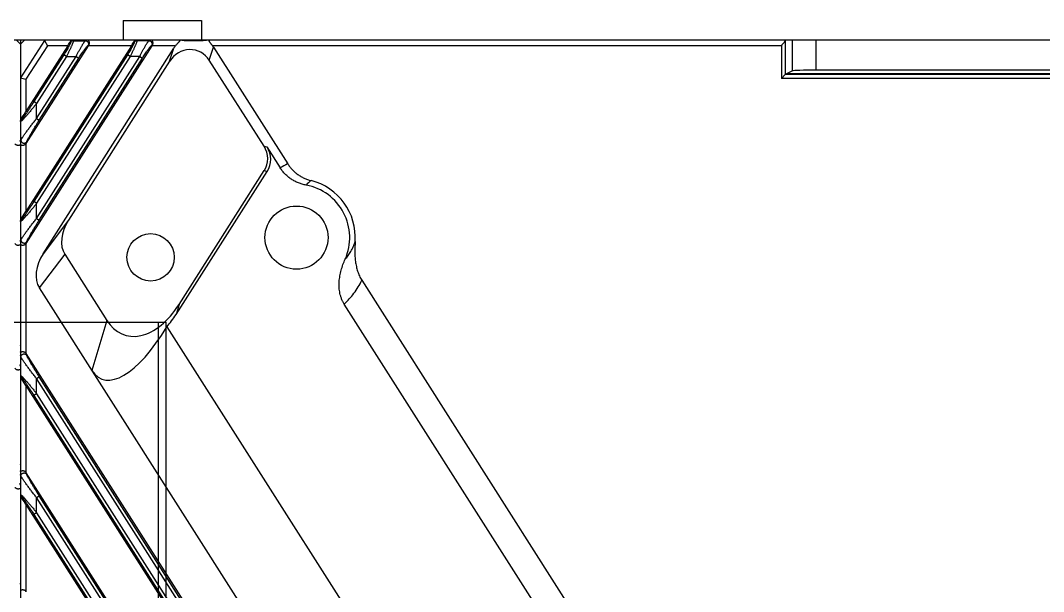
# Model space of a CAD drawing. Header units: millimetres. Extents: x 620 to 19791, y 2539 to 6969.
# Drawn here: x 16427 to 16556.7, y 5416.7 to 5489.1 of the extents above; entities that cross this region are included whole.
import ezdxf

# ---------------------------------------------------------------- set-up
doc = ezdxf.new("R2010")
doc.units = ezdxf.units.MM

# ---------------------------------------------------------------- blocks, each defined once
blk = doc.blocks.new('DTGFH')
at = {"color": 7, "linetype": 'Continuous'}
for p, q in [((8814.07, 4443.7), (8814.07, 4441.2)), ((8814.07, 4443.7), (8824.02, 4443.7)), ((8824.02, 4443.7), (8824.02, 4441.2)), ((8801.55, 4441.2), (8801.05, 4440.7)), ((8801.05, 4441.2), (8801.05, 4104.2)), ((9401.05, 4441.2), (8801.05, 4441.2)), ((8804.09, 4441.18), (8801.07, 4436.45)), ((8807.06, 4440.5), (8801.75, 4432.17)), ((8815.12, 4440.5), (8801.75, 4419.51)), ((8804.47, 4440.5), (8801.75, 4436.25)), ((8801.78, 4428.13), (8809.66, 4440.5)), ((8801.78, 4415.47), (8817.73, 4440.5)), ((8804.09, 4441.18), (8804.47, 4440.5)), ((8807.06, 4440.5), (8804.47, 4440.5)), ((8807.37, 4441.04), (8807.42, 4440.96)), ((8807.72, 4441.2), (8807.75, 4441.14)), ((8807.75, 4441.14), (8809.28, 4441.14)), ((8809.28, 4441.14), (8809.38, 4441.2)), ((8809.61, 4440.53), (8809.72, 4440.59)), ((8815.12, 4440.5), (8809.66, 4440.5)), ((8815.43, 4441.04), (8815.48, 4440.96)), ((8815.78, 4441.2), (8815.82, 4441.14)), ((8817.34, 4441.14), (8815.82, 4441.14)), ((8817.34, 4441.14), (8817.45, 4441.2)), ((8817.68, 4440.53), (8817.78, 4440.59)), ((8820.72, 4440.5), (8817.73, 4440.5)), ((8824.98, 4438.67), (8825.52, 4440.32)), ((8897.53, 4440.5), (8825.4, 4440.5)), ((8825.52, 4440.32), (8834.93, 4425.55)), ((8897.53, 4440.5), (8897.53, 4436.37)), ((8898.02, 4441.16), (8898.02, 4436.87)), ((8898.95, 4437.33), (8898.95, 4441.2)), ((8901.95, 4437.4), (8901.95, 4441.2)), ((9401.05, 4440.7), (9400.55, 4441.2)), ((9401.05, 4441.2), (9401.05, 4103.7)), ((8806.55, 4439.36), (8802.76, 4433.42)), ((8814.62, 4439.36), (8802.76, 4420.76)), ((8806.89, 4439.15), (8803.1, 4433.2)), ((8803.1, 4431.29), (8808.11, 4439.15)), ((8814.95, 4439.15), (8803.1, 4420.55)), ((8803.1, 4418.63), (8816.17, 4439.15)), ((8803.91, 4414.16), (8820.5, 4440.2)), ((8806.89, 4439.15), (8806.55, 4439.36)), ((8806.89, 4439.15), (8808.11, 4439.15)), ((8808.11, 4439.15), (8808.45, 4438.93)), ((8814.95, 4439.15), (8814.62, 4439.36)), ((8816.17, 4439.15), (8814.95, 4439.15)), ((8816.17, 4439.15), (8816.51, 4438.93)), ((8819.96, 4438.55), (8820.5, 4440.2)), ((8803.44, 4431.07), (8808.45, 4438.93)), ((8803.44, 4418.42), (8816.51, 4438.93)), ((8819.96, 4438.55), (8807.13, 4418.41)), ((8831.93, 4427.77), (8824.98, 4438.67)), ((8801.07, 4436.45), (8801.75, 4436.25)), ((8898.02, 4436.87), (8897.53, 4436.37)), ((8898.95, 4437.33), (8898.03, 4436.87)), ((8937.97, 4436.87), (8898.03, 4436.87)), ((8937.8, 4436.95), (8898.2, 4436.95)), ((8934.05, 4437.4), (8901.95, 4437.4)), ((8801.75, 4436.25), (8801.75, 4432.17)), ((8938.47, 4436.37), (8897.53, 4436.37)), ((8803.1, 4433.2), (8802.76, 4433.42)), ((8803.1, 4431.29), (8803.1, 4433.2)), ((8803.1, 4431.29), (8803.44, 4431.07)), ((8801.11, 4430.94), (8801.05, 4430.95)), ((8801.06, 4431.18), (8801.17, 4431.15)), ((8801.11, 4428.55), (8801.11, 4430.94)), ((9401.05, 4430.95), (9400.99, 4430.94)), ((8801.05, 4428.34), (8801.11, 4428.55)), ((8801.75, 4428.08), (8801.75, 4419.51)), ((8801.78, 4428.13), (8801.84, 4428.33)), ((8831.93, 4427.77), (8832.3, 4427.68)), ((8832.3, 4427.68), (8833.99, 4425.03)), ((9400.99, 4428.55), (9401.05, 4428.34)), ((8820.78, 4406.47), (8832.33, 4424.59)), ((8821.16, 4407.74), (8831.95, 4424.68)), ((8831.95, 4424.68), (8832.33, 4424.59)), ((8803.1, 4420.55), (8802.76, 4420.76)), ((8803.1, 4418.63), (8803.1, 4420.55)), ((8801.11, 4418.28), (8801.05, 4418.3)), ((8801.06, 4418.53), (8801.17, 4418.5)), ((8801.11, 4415.89), (8801.11, 4418.28)), ((8803.1, 4418.63), (8803.44, 4418.42)), ((8807.13, 4418.41), (8803.91, 4414.16)), ((9401.05, 4418.3), (9400.99, 4418.28)), ((8801.05, 4415.69), (8801.11, 4415.89)), ((8801.78, 4415.47), (8801.84, 4415.68)), ((9400.99, 4415.89), (9401.05, 4415.69)), ((8801.75, 4415.43), (8801.75, 4401.54)), ((8806.67, 4414.08), (8803.44, 4409.83)), ((8806.67, 4414.08), (8812, 4405.71)), ((8844.34, 4410.79), (8922.68, 4287.8)), ((8803.44, 4409.83), (8995.39, 4108.53)), ((8821.16, 4407.74), (8820.78, 4406.47)), ((8967.82, 4210.45), (8842.11, 4407.76)), ((8812, 4405.71), (8810.12, 4399.36)), ((8819.62, 4404.91), (9007.76, 4109.59)), ((8801.84, 4401.29), (8801.78, 4401.5)), ((8988.34, 4108.66), (8801.78, 4401.5)), ((9401.05, 4402.51), (9400.99, 4402.49)), ((8801.11, 4401.08), (8801.05, 4401.28)), ((8801.11, 4398.69), (8801.11, 4401.08)), ((9401.05, 4399.9), (9400.99, 4400.1)), ((8801.05, 4398.67), (8801.11, 4398.69)), ((8801.06, 4398.44), (8801.17, 4398.47)), ((8803.1, 4398.34), (8803.44, 4398.55)), ((8803.1, 4396.42), (8803.1, 4398.34)), ((8986.75, 4110.06), (8803.1, 4398.34)), ((8987.09, 4110.28), (8803.44, 4398.55)), ((8801.75, 4397.46), (8801.75, 4386.47)), ((8801.75, 4397.46), (8985.81, 4108.53)), ((8803.1, 4396.42), (8802.76, 4396.21)), ((8802.76, 4396.21), (8985.2, 4109.85)), ((8803.1, 4396.42), (8985.53, 4110.06)), ((9401.05, 4387.44), (9400.99, 4387.42)), ((8801.11, 4386), (8801.05, 4386.21)), ((8801.11, 4383.61), (8801.11, 4386)), ((8801.84, 4386.22), (8801.78, 4386.42)), ((8978.74, 4108.66), (8801.78, 4386.42)), ((9401.05, 4384.82), (9400.99, 4385.03)), ((8801.05, 4383.6), (8801.11, 4383.61)), ((8801.06, 4383.37), (8801.17, 4383.4)), ((8803.1, 4383.26), (8803.44, 4383.48)), ((8803.1, 4381.35), (8803.1, 4383.26)), ((8977.15, 4110.06), (8803.1, 4383.26)), ((8977.49, 4110.28), (8803.44, 4383.48)), ((8801.75, 4382.38), (8801.75, 4371.39)), ((8801.75, 4382.38), (8976.21, 4108.53)), ((8803.1, 4381.35), (8802.76, 4381.13)), ((8802.76, 4381.13), (8975.59, 4109.85)), ((8803.1, 4381.35), (8975.93, 4110.06)), ((9401.05, 4372.36), (9400.99, 4372.34))]:
    blk.add_line(p, q, dxfattribs=at)
for centre, radius in [((8836.05, 4416.2), 4), ((8817.55, 4413.7), 3)]:
    blk.add_circle(centre, radius, dxfattribs=at)
for centre, radius, start, end in [((8807.75, 4440.74), 0.402, 90.2568, 147.2432), ((8815.82, 4440.74), 0.402, 90.2568, 147.2432), ((8801.51, 4430.94), 0.402, 147.6282, 179.8718), ((8841.76, 4412.16), 15.03, 117.0328, 121.1257), ((8844.05, 4416.3), 9.42, 130.8577, 136.0435), ((8836.05, 4416.2), 6.75, 336.1243, 79.5633), ((8836.05, 4416.2), 7.46, 356.103, 75.7008), ((8801.51, 4418.28), 0.402, 147.6282, 179.8718), ((8801.51, 4398.69), 0.402, 180.1282, 212.3718), ((8801.51, 4383.61), 0.402, 180.1282, 212.3718)]:
    blk.add_arc(centre, radius, start, end, dxfattribs=at)
for centre, major_axis, ratio, start_param, end_param in [((8803.61, 4440.5), (0.468, 0.695), 0.186347, -0.096093, 0.124846), ((8806.98, 4440.5), (0.449, 0.699), 0.073624, -1.523567, -0.647746), ((8809.74, 4440.5), (0.449, 0.699), 0.073624, 1.492115, 1.618026), ((8815.05, 4440.5), (0.449, 0.699), 0.073624, -1.523567, -0.647746), ((8817.8, 4440.5), (0.449, 0.699), 0.073624, 1.492115, 1.618026), ((8822.99, 4438.51), (0.98, 3.02), 0.944553, 1.184969, 1.302149), ((8823.94, 4441.43), (3.18, 0.09), 0.080959, -2.446687, -1.345204), ((8822.99, 4438.51), (0.98, 3.02), 0.944553, -0.662888, -0.591953), ((8898.04, 4440.5), (0, 0.7), 0.052408, 0, 0.329), ((8822.46, 4436.85), (0.98, 3.02), 0.944553, -0.662888, 1.302149), ((8801.75, 4437.59), (0.69, 1.13), 0.116833, -3.331181, -3.110242), ((8898.03, 4436.37), (0, 0.5), 0.052408, 0.02618, 0.05236), ((8901.95, 4437.32), (3, 0), 0.026186, 1.570796, 3.089233), ((8801.75, 4432.28), (0.7, 1.1), 0.046753, -3.023591, -1.644612), ((8801.45, 4428.35), (0.117, 0.402), 0.954439, -2.00715, -1.867188), ((8829.19, 4426.28), (3.13, -0.75), 0.933182, -0.312299, 0.766803), ((8829.57, 4426.19), (3.13, -0.75), 0.933182, -0.312299, 0.766803), ((8801.75, 4419.63), (0.7, 1.1), 0.046753, -3.023591, -1.644612), ((8809.82, 4417.02), (-2.65, -3.49), 0.684108, -1.451017, -0.247768), ((8801.45, 4415.7), (0.117, 0.402), 0.954439, -2.00715, -1.867188), ((8806.6, 4412.78), (2.65, 3.49), 0.684108, -4.59261, -3.389361), ((8817.18, 4413.37), (-2.84, -9.54), 0.602666, -0.481922, 1.127854), ((8816.8, 4412.1), (2.84, 9.54), 0.602666, -2.228667, -2.013739), ((8817.12, 4413.18), (5.78, 14.89), 0.368013, -3.405574, -2.010726), ((8801.45, 4401.27), (-0.117, 0.402), 0.954439, -1.274405, -1.134443), ((8801.75, 4397.34), (-0.7, 1.1), 0.046753, -1.496981, -0.118001), ((8801.45, 4386.2), (-0.117, 0.402), 0.954439, -1.274405, -1.134443), ((8801.75, 4382.27), (-0.7, 1.1), 0.046753, -1.496981, -0.118001), ((8801.45, 4371.12), (-0.117, 0.402), 0.954439, -1.274405, -1.134443)]:
    blk.add_ellipse(centre, major_axis=major_axis, ratio=ratio, start_param=start_param, end_param=end_param, dxfattribs=at)
for points, knots in [([(8807.42, 4440.96), (8807.42, 4440.95), (8807.42, 4440.95), (8807.42, 4440.94), (8807.42, 4440.93), (8807.42, 4440.92), (8807.41, 4440.9), (8807.4, 4440.87), (8807.39, 4440.84), (8807.38, 4440.81), (8807.36, 4440.76), (8807.33, 4440.69), (8807.28, 4440.6), (8807.23, 4440.5), (8807.17, 4440.39), (8807.11, 4440.28), (8807.01, 4440.11), (8806.88, 4439.9), (8806.72, 4439.63), (8806.61, 4439.45), (8806.55, 4439.36)], [0, 0, 0, 0, 0.005131, 0.008428, 0.012271, 0.021684, 0.033464, 0.047622, 0.064124, 0.082905, 0.103889, 0.152076, 0.207846, 0.270292, 0.338504, 0.411611, 0.488796, 0.652473, 0.824323, 1, 1, 1, 1]), ([(8807.75, 4441.14), (8807.75, 4441.14), (8807.75, 4441.14), (8807.76, 4441.13), (8807.76, 4441.11), (8807.75, 4441.09), (8807.75, 4441.07), (8807.74, 4441.04), (8807.73, 4440.99), (8807.7, 4440.92), (8807.67, 4440.82), (8807.62, 4440.71), (8807.57, 4440.59), (8807.52, 4440.46), (8807.45, 4440.31), (8807.38, 4440.16), (8807.31, 4440), (8807.2, 4439.78), (8807.06, 4439.49), (8806.95, 4439.26), (8806.89, 4439.15)], [0, 0, 0, 0, 0.002337, 0.005142, 0.012309, 0.021693, 0.033344, 0.047262, 0.063422, 0.102249, 0.149298, 0.203901, 0.265311, 0.332743, 0.40541, 0.482538, 0.563383, 0.647242, 0.821363, 1, 1, 1, 1]), ([(8807.47, 4441.2), (8807.48, 4441.2), (8807.48, 4441.2), (8807.48, 4441.2), (8807.48, 4441.2), (8807.48, 4441.2), (8807.48, 4441.19), (8807.48, 4441.19), (8807.48, 4441.19), (8807.48, 4441.18), (8807.47, 4441.17), (8807.46, 4441.17), (8807.45, 4441.16), (8807.44, 4441.15), (8807.43, 4441.13), (8807.41, 4441.11), (8807.39, 4441.07), (8807.38, 4441.05), (8807.37, 4441.04)], [0, 0, 0, 0, 0.012996, 0.023691, 0.032499, 0.040267, 0.057606, 0.069409, 0.083767, 0.120475, 0.167471, 0.223673, 0.287908, 0.359194, 0.436597, 0.607104, 0.795683, 1, 1, 1, 1]), ([(8808.11, 4439.15), (8808.17, 4439.27), (8808.29, 4439.5), (8808.47, 4439.84), (8808.62, 4440.11), (8808.74, 4440.32), (8808.82, 4440.46), (8808.9, 4440.59), (8808.97, 4440.72), (8809.04, 4440.82), (8809.1, 4440.92), (8809.15, 4440.99), (8809.18, 4441.04), (8809.21, 4441.07), (8809.23, 4441.09), (8809.25, 4441.11), (8809.26, 4441.13), (8809.27, 4441.14), (8809.28, 4441.14)], [0, 0, 0, 0, 0.172458, 0.340604, 0.500132, 0.575263, 0.646515, 0.713266, 0.774868, 0.830656, 0.879952, 0.922092, 0.940282, 0.956456, 0.970552, 0.982522, 0.992336, 1, 1, 1, 1]), ([(8808.45, 4438.93), (8808.5, 4439.03), (8808.62, 4439.21), (8808.8, 4439.48), (8808.95, 4439.7), (8809.06, 4439.86), (8809.15, 4439.97), (8809.22, 4440.08), (8809.3, 4440.18), (8809.37, 4440.27), (8809.43, 4440.34), (8809.48, 4440.4), (8809.52, 4440.44), (8809.54, 4440.47), (8809.56, 4440.49), (8809.58, 4440.51), (8809.6, 4440.52), (8809.61, 4440.53), (8809.61, 4440.53)], [0, 0, 0, 0, 0.1676, 0.331583, 0.488295, 0.562692, 0.633726, 0.700798, 0.763256, 0.820399, 0.871471, 0.915692, 0.934989, 0.952284, 0.967493, 0.980544, 0.991384, 1, 1, 1, 1]), ([(8809.28, 4441.14), (8809.31, 4441.14), (8809.38, 4441.13), (8809.48, 4441.09), (8809.56, 4441.02), (8809.63, 4440.93), (8809.66, 4440.83), (8809.68, 4440.73), (8809.66, 4440.62), (8809.63, 4440.56), (8809.61, 4440.53)], [0, 0, 0, 0, 0.124309, 0.249137, 0.374435, 0.5, 0.625565, 0.750863, 0.875691, 1, 1, 1, 1]), ([(8809.72, 4440.59), (8809.73, 4440.61), (8809.75, 4440.64), (8809.78, 4440.7), (8809.79, 4440.76), (8809.8, 4440.82), (8809.8, 4440.88), (8809.79, 4440.93), (8809.78, 4440.98), (8809.77, 4441.02), (8809.75, 4441.06), (8809.74, 4441.09), (8809.73, 4441.11), (8809.72, 4441.13), (8809.71, 4441.14), (8809.7, 4441.15), (8809.7, 4441.16), (8809.69, 4441.17), (8809.69, 4441.18), (8809.69, 4441.19), (8809.69, 4441.19), (8809.69, 4441.19), (8809.69, 4441.2), (8809.7, 4441.2), (8809.7, 4441.2), (8809.7, 4441.2), (8809.71, 4441.2), (8809.71, 4441.2)], [0, 0, 0, 0, 0.097065, 0.192515, 0.285324, 0.374606, 0.459616, 0.539864, 0.615058, 0.684982, 0.749399, 0.807935, 0.834791, 0.859873, 0.883022, 0.904001, 0.922558, 0.93844, 0.951423, 0.956829, 0.961578, 0.96963, 0.973476, 0.977585, 0.982189, 0.987423, 1, 1, 1, 1]), ([(8815.48, 4440.96), (8815.48, 4440.95), (8815.48, 4440.95), (8815.48, 4440.94), (8815.48, 4440.93), (8815.48, 4440.92), (8815.47, 4440.9), (8815.47, 4440.87), (8815.46, 4440.84), (8815.44, 4440.81), (8815.42, 4440.76), (8815.39, 4440.69), (8815.34, 4440.6), (8815.29, 4440.5), (8815.23, 4440.39), (8815.17, 4440.28), (8815.07, 4440.11), (8814.95, 4439.9), (8814.78, 4439.63), (8814.67, 4439.45), (8814.62, 4439.36)], [0, 0, 0, 0, 0.005131, 0.008428, 0.012271, 0.021684, 0.033464, 0.047622, 0.064124, 0.082905, 0.103889, 0.152076, 0.207846, 0.270292, 0.338504, 0.411611, 0.488796, 0.652473, 0.824323, 1, 1, 1, 1]), ([(8815.82, 4441.14), (8815.82, 4441.14), (8815.82, 4441.14), (8815.82, 4441.13), (8815.82, 4441.11), (8815.82, 4441.09), (8815.81, 4441.07), (8815.8, 4441.04), (8815.79, 4440.99), (8815.77, 4440.92), (8815.73, 4440.82), (8815.69, 4440.71), (8815.64, 4440.59), (8815.58, 4440.46), (8815.51, 4440.31), (8815.44, 4440.16), (8815.37, 4440), (8815.26, 4439.78), (8815.13, 4439.49), (8815.01, 4439.26), (8814.95, 4439.15)], [0, 0, 0, 0, 0.002337, 0.005142, 0.012309, 0.021693, 0.033344, 0.047262, 0.063422, 0.102249, 0.149298, 0.203901, 0.265311, 0.332743, 0.40541, 0.482538, 0.563383, 0.647242, 0.821363, 1, 1, 1, 1]), ([(8815.54, 4441.2), (8815.54, 4441.2), (8815.54, 4441.2), (8815.54, 4441.2), (8815.54, 4441.2), (8815.54, 4441.2), (8815.54, 4441.19), (8815.54, 4441.19), (8815.54, 4441.19), (8815.54, 4441.18), (8815.53, 4441.17), (8815.53, 4441.17), (8815.52, 4441.16), (8815.51, 4441.15), (8815.49, 4441.13), (8815.48, 4441.11), (8815.45, 4441.07), (8815.44, 4441.05), (8815.43, 4441.04)], [0, 0, 0, 0, 0.012997, 0.023693, 0.032502, 0.040269, 0.057607, 0.069406, 0.083763, 0.120473, 0.16747, 0.223668, 0.287904, 0.359192, 0.436594, 0.607104, 0.795683, 1, 1, 1, 1]), ([(8816.17, 4439.15), (8816.23, 4439.27), (8816.35, 4439.5), (8816.53, 4439.84), (8816.68, 4440.11), (8816.8, 4440.32), (8816.88, 4440.46), (8816.96, 4440.59), (8817.03, 4440.72), (8817.1, 4440.82), (8817.16, 4440.92), (8817.21, 4440.99), (8817.25, 4441.04), (8817.27, 4441.07), (8817.29, 4441.09), (8817.31, 4441.11), (8817.32, 4441.13), (8817.33, 4441.14), (8817.34, 4441.14)], [0, 0, 0, 0, 0.172457, 0.340603, 0.500132, 0.575262, 0.646515, 0.713266, 0.774868, 0.830656, 0.879952, 0.922092, 0.940282, 0.956456, 0.970552, 0.982522, 0.992336, 1, 1, 1, 1]), ([(8816.51, 4438.93), (8816.57, 4439.03), (8816.69, 4439.21), (8816.86, 4439.48), (8817.01, 4439.7), (8817.13, 4439.86), (8817.21, 4439.97), (8817.29, 4440.08), (8817.36, 4440.18), (8817.43, 4440.27), (8817.49, 4440.34), (8817.54, 4440.4), (8817.58, 4440.44), (8817.6, 4440.47), (8817.62, 4440.49), (8817.64, 4440.51), (8817.66, 4440.52), (8817.67, 4440.53), (8817.68, 4440.53)], [0, 0, 0, 0, 0.1676, 0.331583, 0.488295, 0.562692, 0.633726, 0.700798, 0.763256, 0.820398, 0.871471, 0.915692, 0.934989, 0.952284, 0.967493, 0.980544, 0.991384, 1, 1, 1, 1]), ([(8817.34, 4441.14), (8817.37, 4441.14), (8817.44, 4441.13), (8817.54, 4441.09), (8817.62, 4441.02), (8817.69, 4440.93), (8817.73, 4440.83), (8817.74, 4440.73), (8817.72, 4440.62), (8817.69, 4440.56), (8817.68, 4440.53)], [0, 0, 0, 0, 0.124309, 0.249137, 0.374435, 0.5, 0.625565, 0.750863, 0.875691, 1, 1, 1, 1]), ([(8817.78, 4440.59), (8817.8, 4440.61), (8817.82, 4440.64), (8817.84, 4440.7), (8817.85, 4440.76), (8817.86, 4440.82), (8817.86, 4440.88), (8817.85, 4440.93), (8817.84, 4440.98), (8817.83, 4441.02), (8817.82, 4441.06), (8817.8, 4441.09), (8817.79, 4441.11), (8817.78, 4441.13), (8817.77, 4441.14), (8817.77, 4441.15), (8817.76, 4441.16), (8817.76, 4441.17), (8817.75, 4441.18), (8817.75, 4441.19), (8817.75, 4441.19), (8817.75, 4441.19), (8817.76, 4441.2), (8817.76, 4441.2), (8817.76, 4441.2), (8817.77, 4441.2), (8817.77, 4441.2), (8817.77, 4441.2)], [0, 0, 0, 0, 0.097065, 0.192515, 0.285324, 0.374606, 0.459616, 0.539864, 0.615058, 0.684982, 0.749399, 0.807935, 0.834791, 0.859873, 0.883022, 0.904001, 0.922558, 0.93844, 0.951423, 0.956829, 0.961578, 0.96963, 0.973476, 0.977585, 0.982189, 0.987423, 1, 1, 1, 1]), ([(8821.25, 4441.2), (8821.26, 4441.2), (8821.26, 4441.2), (8821.27, 4441.2), (8821.28, 4441.19), (8821.28, 4441.19), (8821.28, 4441.18), (8821.28, 4441.18), (8821.28, 4441.17), (8821.28, 4441.16), (8821.27, 4441.15), (8821.26, 4441.13), (8821.25, 4441.11), (8821.23, 4441.09), (8821.2, 4441.05), (8821.16, 4441), (8821.12, 4440.96), (8821.07, 4440.91), (8821.02, 4440.85), (8820.97, 4440.8), (8820.9, 4440.72), (8820.82, 4440.62), (8820.75, 4440.54), (8820.72, 4440.5)], [0, 0, 0, 0, 0.011112, 0.020255, 0.024391, 0.028473, 0.037279, 0.042422, 0.048212, 0.061978, 0.078873, 0.098855, 0.121745, 0.147283, 0.20515, 0.270312, 0.341022, 0.415964, 0.494162, 0.574906, 0.657633, 0.827281, 1, 1, 1, 1]), ([(8825.4, 4440.5), (8825.37, 4440.54), (8825.32, 4440.6), (8825.26, 4440.68), (8825.21, 4440.74), (8825.17, 4440.8), (8825.13, 4440.86), (8825.09, 4440.91), (8825.05, 4440.96), (8825.02, 4441.01), (8825, 4441.05), (8824.98, 4441.08), (8824.98, 4441.1), (8824.97, 4441.12), (8824.97, 4441.14), (8824.97, 4441.15), (8824.97, 4441.17), (8824.98, 4441.18), (8824.98, 4441.19), (8824.99, 4441.19), (8825.01, 4441.2), (8825.02, 4441.2), (8825.03, 4441.2), (8825.04, 4441.2)], [0, 0, 0, 0, 0.17407, 0.260019, 0.344627, 0.427386, 0.507674, 0.584703, 0.657485, 0.724708, 0.784754, 0.811543, 0.835902, 0.857707, 0.87695, 0.893816, 0.908746, 0.922466, 0.93588, 0.949853, 0.965006, 0.981682, 1, 1, 1, 1]), ([(8897.53, 4440.5), (8897.55, 4440.53), (8897.61, 4440.6), (8897.69, 4440.69), (8897.77, 4440.79), (8897.84, 4440.88), (8897.9, 4440.95), (8897.94, 4441), (8897.96, 4441.04), (8897.99, 4441.08), (8898, 4441.11), (8898.01, 4441.13), (8898.02, 4441.14), (8898.02, 4441.15), (8898.02, 4441.16), (8898.02, 4441.16)], [0, 0, 0, 0, 0.152678, 0.303619, 0.450743, 0.591561, 0.722626, 0.783052, 0.839064, 0.889738, 0.93406, 0.953523, 0.971039, 0.986537, 1, 1, 1, 1]), ([(8803.1, 4433.2), (8803, 4433.08), (8802.85, 4432.89), (8802.65, 4432.64), (8802.5, 4432.46), (8802.35, 4432.28), (8802.2, 4432.1), (8802.05, 4431.93), (8801.91, 4431.76), (8801.77, 4431.6), (8801.64, 4431.45), (8801.53, 4431.33), (8801.45, 4431.24), (8801.39, 4431.18), (8801.34, 4431.13), (8801.29, 4431.08), (8801.25, 4431.04), (8801.21, 4431), (8801.18, 4430.98), (8801.16, 4430.96), (8801.14, 4430.95), (8801.13, 4430.94), (8801.12, 4430.94), (8801.11, 4430.94), (8801.11, 4430.94), (8801.11, 4430.94)], [0, 0, 0, 0, 0.159124, 0.238222, 0.316725, 0.394379, 0.470876, 0.545833, 0.618769, 0.689064, 0.755895, 0.818172, 0.847168, 0.874455, 0.899785, 0.922888, 0.943474, 0.961249, 0.975933, 0.982041, 0.987297, 0.991693, 0.995234, 0.997964, 1, 1, 1, 1]), ([(8802.76, 4433.42), (8802.69, 4433.3), (8802.57, 4433.12), (8802.42, 4432.88), (8802.3, 4432.7), (8802.19, 4432.53), (8802.07, 4432.36), (8801.96, 4432.19), (8801.85, 4432.02), (8801.74, 4431.86), (8801.63, 4431.71), (8801.54, 4431.59), (8801.47, 4431.5), (8801.43, 4431.43), (8801.38, 4431.37), (8801.34, 4431.32), (8801.3, 4431.27), (8801.27, 4431.23), (8801.24, 4431.21), (8801.23, 4431.19), (8801.22, 4431.18), (8801.2, 4431.17), (8801.19, 4431.16), (8801.18, 4431.15), (8801.18, 4431.15), (8801.17, 4431.15), (8801.17, 4431.15), (8801.17, 4431.15)], [0, 0, 0, 0, 0.153079, 0.229316, 0.305163, 0.380449, 0.454963, 0.528434, 0.600517, 0.670737, 0.738433, 0.802662, 0.833067, 0.862041, 0.889306, 0.914531, 0.93732, 0.957232, 0.96596, 0.973791, 0.980669, 0.986547, 0.991394, 0.995199, 0.996723, 0.998012, 1, 1, 1, 1]), ([(8801.11, 4428.55), (8801.11, 4428.55), (8801.11, 4428.56), (8801.13, 4428.59), (8801.14, 4428.63), (8801.17, 4428.67), (8801.21, 4428.73), (8801.25, 4428.79), (8801.3, 4428.89), (8801.39, 4429.01), (8801.5, 4429.17), (8801.62, 4429.34), (8801.75, 4429.52), (8801.88, 4429.71), (8802.03, 4429.9), (8802.22, 4430.16), (8802.47, 4430.49), (8802.78, 4430.88), (8802.99, 4431.15), (8803.1, 4431.29)], [0, 0, 0, 0, 0.00509, 0.010986, 0.025069, 0.041978, 0.061422, 0.083116, 0.10679, 0.159148, 0.216896, 0.278821, 0.344009, 0.411767, 0.481567, 0.552991, 0.699423, 0.848968, 1, 1, 1, 1]), ([(8801.06, 4431.18), (8801.06, 4431.18), (8801.06, 4431.18), (8801.06, 4431.18), (8801.05, 4431.18), (8801.05, 4431.18), (8801.05, 4431.18), (8801.05, 4431.18), (8801.05, 4431.18), (8801.05, 4431.18), (8801.05, 4431.18)], [0, 0, 0, 0, 0.198736, 0.362218, 0.491763, 0.59192, 0.674676, 0.760174, 0.865709, 1, 1, 1, 1]), ([(8801.84, 4428.33), (8801.84, 4428.34), (8801.85, 4428.35), (8801.86, 4428.38), (8801.88, 4428.42), (8801.9, 4428.48), (8801.93, 4428.54), (8801.96, 4428.6), (8802.02, 4428.7), (8802.09, 4428.83), (8802.18, 4429), (8802.28, 4429.17), (8802.38, 4429.35), (8802.49, 4429.53), (8802.6, 4429.72), (8802.75, 4429.98), (8802.95, 4430.3), (8803.19, 4430.68), (8803.35, 4430.94), (8803.44, 4431.07)], [0, 0, 0, 0, 0.005901, 0.012735, 0.028952, 0.048162, 0.069901, 0.09376, 0.119398, 0.174922, 0.234766, 0.297787, 0.363198, 0.430435, 0.499096, 0.568874, 0.710857, 0.854932, 1, 1, 1, 1]), ([(9401.05, 4431.18), (9401.05, 4431.18), (9401.05, 4431.18), (9401.05, 4431.18), (9401.05, 4431.18), (9401.05, 4431.18), (9401.04, 4431.18), (9401.04, 4431.18), (9401.04, 4431.18), (9401.04, 4431.18), (9401.04, 4431.18)], [0, 0, 0, 0, 0.134296, 0.239838, 0.325336, 0.408088, 0.50825, 0.637794, 0.80127, 1, 1, 1, 1]), ([(8801.05, 4427.91), (8801.05, 4427.92), (8801.05, 4427.93), (8801.05, 4427.94), (8801.06, 4427.95), (8801.06, 4427.95), (8801.07, 4427.95), (8801.08, 4427.95), (8801.09, 4427.95), (8801.11, 4427.95), (8801.12, 4427.95), (8801.14, 4427.94), (8801.17, 4427.93), (8801.2, 4427.92), (8801.23, 4427.92), (8801.27, 4427.91), (8801.32, 4427.91), (8801.38, 4427.91), (8801.45, 4427.91), (8801.51, 4427.93), (8801.58, 4427.95), (8801.64, 4427.99), (8801.7, 4428.03), (8801.73, 4428.06), (8801.75, 4428.08)], [0, 0, 0, 0, 0.017325, 0.031913, 0.043943, 0.054511, 0.065353, 0.077926, 0.092893, 0.110359, 0.130226, 0.152324, 0.202561, 0.230461, 0.260087, 0.324234, 0.394541, 0.470543, 0.551624, 0.636959, 0.725518, 0.81617, 0.907908, 1, 1, 1, 1]), ([(8801.11, 4428.55), (8801.11, 4428.53), (8801.11, 4428.48), (8801.13, 4428.42), (8801.16, 4428.37), (8801.19, 4428.32), (8801.23, 4428.27), (8801.28, 4428.23), (8801.34, 4428.2), (8801.4, 4428.18), (8801.46, 4428.16), (8801.52, 4428.16), (8801.59, 4428.17), (8801.65, 4428.18), (8801.71, 4428.21), (8801.76, 4428.24), (8801.8, 4428.28), (8801.83, 4428.31), (8801.84, 4428.33)], [0, 0, 0, 0, 0.061114, 0.122614, 0.184535, 0.246922, 0.309744, 0.372937, 0.436398, 0.5, 0.563602, 0.627063, 0.690256, 0.753078, 0.815465, 0.877386, 0.938886, 1, 1, 1, 1]), ([(9400.35, 4428.08), (9400.36, 4428.06), (9400.4, 4428.03), (9400.46, 4427.99), (9400.52, 4427.95), (9400.58, 4427.93), (9400.65, 4427.91), (9400.71, 4427.91), (9400.77, 4427.91), (9400.83, 4427.91), (9400.87, 4427.92), (9400.9, 4427.92), (9400.93, 4427.93), (9400.95, 4427.94), (9400.98, 4427.95), (9400.99, 4427.95), (9401, 4427.95), (9401.02, 4427.95), (9401.03, 4427.95), (9401.03, 4427.95), (9401.04, 4427.95), (9401.05, 4427.94), (9401.05, 4427.93), (9401.05, 4427.92), (9401.05, 4427.91)], [0, 0, 0, 0, 0.092092, 0.18383, 0.274482, 0.363041, 0.448376, 0.529457, 0.605459, 0.675766, 0.739913, 0.769539, 0.797439, 0.847676, 0.869774, 0.889641, 0.907107, 0.922074, 0.934647, 0.945489, 0.956057, 0.968087, 0.982675, 1, 1, 1, 1]), ([(8837.27, 4422.84), (8837.1, 4422.87), (8836.78, 4422.95), (8836.3, 4423.11), (8835.83, 4423.33), (8835.4, 4423.58), (8834.99, 4423.89), (8834.62, 4424.23), (8834.28, 4424.61), (8834.08, 4424.89), (8833.99, 4425.03)], [0, 0, 0, 0, 0.125003, 0.250004, 0.375005, 0.500005, 0.625005, 0.750004, 0.875001, 1, 1, 1, 1]), ([(8834.93, 4425.55), (8835.01, 4425.42), (8835.19, 4425.16), (8835.5, 4424.81), (8835.84, 4424.49), (8836.2, 4424.2), (8836.59, 4423.95), (8837.01, 4423.73), (8837.44, 4423.55), (8837.74, 4423.46), (8837.89, 4423.42)], [0, 0, 0, 0, 0.124999, 0.249997, 0.374996, 0.499996, 0.624996, 0.749997, 0.874998, 1, 1, 1, 1]), ([(8803.1, 4420.55), (8803, 4420.42), (8802.85, 4420.23), (8802.65, 4419.98), (8802.5, 4419.8), (8802.35, 4419.62), (8802.2, 4419.44), (8802.05, 4419.27), (8801.91, 4419.1), (8801.77, 4418.94), (8801.64, 4418.79), (8801.53, 4418.67), (8801.45, 4418.59), (8801.39, 4418.53), (8801.34, 4418.47), (8801.29, 4418.42), (8801.25, 4418.38), (8801.21, 4418.34), (8801.18, 4418.32), (8801.16, 4418.3), (8801.14, 4418.29), (8801.13, 4418.29), (8801.12, 4418.28), (8801.11, 4418.28), (8801.11, 4418.28), (8801.11, 4418.28)], [0, 0, 0, 0, 0.159124, 0.238222, 0.316725, 0.394379, 0.470876, 0.545833, 0.618769, 0.689064, 0.755895, 0.818172, 0.847168, 0.874455, 0.899785, 0.922888, 0.943474, 0.961249, 0.975933, 0.982041, 0.987297, 0.991693, 0.995234, 0.997964, 1, 1, 1, 1]), ([(8802.76, 4420.76), (8802.69, 4420.64), (8802.57, 4420.46), (8802.42, 4420.22), (8802.3, 4420.05), (8802.19, 4419.87), (8802.07, 4419.7), (8801.96, 4419.53), (8801.85, 4419.37), (8801.74, 4419.21), (8801.63, 4419.06), (8801.54, 4418.93), (8801.47, 4418.84), (8801.43, 4418.78), (8801.38, 4418.72), (8801.34, 4418.66), (8801.3, 4418.61), (8801.27, 4418.58), (8801.24, 4418.55), (8801.23, 4418.54), (8801.22, 4418.52), (8801.2, 4418.51), (8801.19, 4418.5), (8801.18, 4418.5), (8801.18, 4418.5), (8801.17, 4418.5), (8801.17, 4418.49), (8801.17, 4418.5)], [0, 0, 0, 0, 0.153079, 0.229316, 0.305163, 0.380449, 0.454963, 0.528434, 0.600517, 0.670737, 0.738433, 0.802662, 0.833067, 0.862041, 0.889306, 0.914531, 0.93732, 0.957232, 0.96596, 0.973791, 0.980669, 0.986547, 0.991394, 0.995199, 0.996723, 0.998012, 1, 1, 1, 1]), ([(8801.06, 4418.53), (8801.06, 4418.53), (8801.06, 4418.53), (8801.06, 4418.52), (8801.05, 4418.52), (8801.05, 4418.52), (8801.05, 4418.52), (8801.05, 4418.52), (8801.05, 4418.53), (8801.05, 4418.53), (8801.05, 4418.53)], [0, 0, 0, 0, 0.19873, 0.362206, 0.49175, 0.591912, 0.674664, 0.760162, 0.865704, 1, 1, 1, 1]), ([(8801.11, 4415.89), (8801.11, 4415.89), (8801.11, 4415.91), (8801.13, 4415.93), (8801.14, 4415.97), (8801.17, 4416.02), (8801.21, 4416.08), (8801.25, 4416.14), (8801.3, 4416.23), (8801.39, 4416.36), (8801.5, 4416.52), (8801.62, 4416.69), (8801.75, 4416.87), (8801.88, 4417.05), (8802.03, 4417.24), (8802.22, 4417.5), (8802.47, 4417.83), (8802.78, 4418.23), (8802.99, 4418.5), (8803.1, 4418.63)], [0, 0, 0, 0, 0.00509, 0.010986, 0.025069, 0.041978, 0.061422, 0.083116, 0.10679, 0.159148, 0.216896, 0.278821, 0.344009, 0.411767, 0.481567, 0.552991, 0.699423, 0.848968, 1, 1, 1, 1]), ([(8801.84, 4415.68), (8801.84, 4415.68), (8801.85, 4415.69), (8801.86, 4415.72), (8801.88, 4415.76), (8801.9, 4415.82), (8801.93, 4415.88), (8801.96, 4415.95), (8802.02, 4416.05), (8802.09, 4416.18), (8802.18, 4416.34), (8802.28, 4416.52), (8802.38, 4416.69), (8802.49, 4416.88), (8802.6, 4417.07), (8802.75, 4417.32), (8802.95, 4417.64), (8803.19, 4418.03), (8803.35, 4418.29), (8803.44, 4418.42)], [0, 0, 0, 0, 0.005901, 0.012735, 0.028952, 0.048162, 0.069901, 0.09376, 0.119398, 0.174922, 0.234766, 0.297787, 0.363198, 0.430435, 0.499096, 0.568874, 0.710857, 0.854932, 1, 1, 1, 1]), ([(9401.05, 4418.53), (9401.05, 4418.53), (9401.05, 4418.53), (9401.05, 4418.52), (9401.05, 4418.52), (9401.05, 4418.52), (9401.04, 4418.52), (9401.04, 4418.52), (9401.04, 4418.53), (9401.04, 4418.53), (9401.04, 4418.53)], [0, 0, 0, 0, 0.134296, 0.239838, 0.325336, 0.408088, 0.50825, 0.637794, 0.80127, 1, 1, 1, 1]), ([(8801.11, 4415.89), (8801.11, 4415.87), (8801.11, 4415.83), (8801.13, 4415.77), (8801.16, 4415.71), (8801.19, 4415.66), (8801.23, 4415.61), (8801.28, 4415.58), (8801.34, 4415.54), (8801.4, 4415.52), (8801.46, 4415.51), (8801.52, 4415.5), (8801.59, 4415.51), (8801.65, 4415.53), (8801.71, 4415.55), (8801.76, 4415.59), (8801.8, 4415.63), (8801.83, 4415.66), (8801.84, 4415.68)], [0, 0, 0, 0, 0.061114, 0.122614, 0.184535, 0.246922, 0.309744, 0.372937, 0.436398, 0.5, 0.563602, 0.627063, 0.690256, 0.753078, 0.815465, 0.877386, 0.938886, 1, 1, 1, 1]), ([(8842.22, 4413.47), (8842.35, 4413.62), (8842.61, 4413.93), (8842.96, 4414.46), (8843.26, 4415.05), (8843.42, 4415.47), (8843.49, 4415.69)], [0, 0, 0, 0, 0.232196, 0.474372, 0.729146, 1, 1, 1, 1]), ([(8843.49, 4415.69), (8843.46, 4415.27), (8843.43, 4414.64), (8843.46, 4413.8), (8843.52, 4413.17), (8843.63, 4412.54), (8843.79, 4411.93), (8844.02, 4411.34), (8844.22, 4410.96), (8844.34, 4410.79)], [0, 0, 0, 0, 0.249997, 0.375018, 0.500036, 0.625049, 0.750051, 0.875035, 1, 1, 1, 1]), ([(8801.05, 4415.26), (8801.05, 4415.26), (8801.05, 4415.27), (8801.05, 4415.28), (8801.06, 4415.29), (8801.06, 4415.3), (8801.07, 4415.3), (8801.08, 4415.3), (8801.09, 4415.3), (8801.11, 4415.29), (8801.12, 4415.29), (8801.14, 4415.28), (8801.17, 4415.28), (8801.2, 4415.27), (8801.23, 4415.26), (8801.27, 4415.25), (8801.32, 4415.25), (8801.38, 4415.25), (8801.45, 4415.26), (8801.51, 4415.27), (8801.58, 4415.3), (8801.64, 4415.33), (8801.7, 4415.37), (8801.73, 4415.41), (8801.75, 4415.43)], [0, 0, 0, 0, 0.017325, 0.031913, 0.043943, 0.054511, 0.065353, 0.077926, 0.092893, 0.110359, 0.130226, 0.152324, 0.202561, 0.230461, 0.260087, 0.324234, 0.394541, 0.470543, 0.551624, 0.636959, 0.725518, 0.81617, 0.907908, 1, 1, 1, 1]), ([(9400.35, 4415.43), (9400.36, 4415.41), (9400.4, 4415.37), (9400.46, 4415.33), (9400.52, 4415.3), (9400.58, 4415.27), (9400.65, 4415.26), (9400.71, 4415.25), (9400.77, 4415.25), (9400.83, 4415.25), (9400.87, 4415.26), (9400.9, 4415.27), (9400.93, 4415.28), (9400.95, 4415.28), (9400.98, 4415.29), (9400.99, 4415.29), (9401, 4415.3), (9401.02, 4415.3), (9401.03, 4415.3), (9401.03, 4415.3), (9401.04, 4415.29), (9401.05, 4415.28), (9401.05, 4415.27), (9401.05, 4415.26), (9401.05, 4415.26)], [0, 0, 0, 0, 0.092092, 0.18383, 0.274482, 0.363041, 0.448376, 0.529457, 0.605459, 0.675766, 0.739913, 0.769539, 0.797439, 0.847676, 0.869774, 0.889641, 0.907107, 0.922074, 0.934647, 0.945489, 0.956057, 0.968087, 0.982675, 1, 1, 1, 1]), ([(8842.11, 4407.76), (8842.05, 4407.87), (8841.92, 4408.08), (8841.77, 4408.42), (8841.65, 4408.77), (8841.56, 4409.13), (8841.49, 4409.5), (8841.44, 4409.99), (8841.45, 4410.61), (8841.54, 4411.35), (8841.71, 4412.07), (8841.93, 4412.78), (8842.12, 4413.24), (8842.22, 4413.47)], [0, 0, 0, 0, 0.062504, 0.125014, 0.187521, 0.250032, 0.312543, 0.375054, 0.500016, 0.624996, 0.749989, 0.874994, 1, 1, 1, 1]), ([(8842.11, 4407.76), (8842.33, 4407.97), (8842.76, 4408.42), (8843.35, 4409.15), (8843.88, 4409.94), (8844.19, 4410.5), (8844.34, 4410.79)], [0, 0, 0, 0, 0.243959, 0.491185, 0.742789, 1, 1, 1, 1]), ([(9401.05, 4402.74), (9401.05, 4402.74), (9401.05, 4402.74), (9401.05, 4402.74), (9401.05, 4402.74), (9401.05, 4402.74), (9401.04, 4402.74), (9401.04, 4402.74), (9401.04, 4402.74), (9401.04, 4402.74), (9401.04, 4402.74)], [0, 0, 0, 0, 0.134296, 0.239838, 0.325336, 0.408088, 0.50825, 0.637794, 0.80127, 1, 1, 1, 1]), ([(8801.75, 4401.54), (8801.73, 4401.56), (8801.7, 4401.6), (8801.64, 4401.64), (8801.58, 4401.67), (8801.51, 4401.7), (8801.45, 4401.71), (8801.38, 4401.72), (8801.32, 4401.72), (8801.27, 4401.71), (8801.23, 4401.71), (8801.2, 4401.7), (8801.17, 4401.69), (8801.14, 4401.69), (8801.12, 4401.68), (8801.11, 4401.68), (8801.09, 4401.67), (8801.08, 4401.67), (8801.07, 4401.67), (8801.06, 4401.67), (8801.06, 4401.68), (8801.05, 4401.69), (8801.05, 4401.7), (8801.05, 4401.71), (8801.05, 4401.71)], [0, 0, 0, 0, 0.092092, 0.18383, 0.274482, 0.363041, 0.448376, 0.529457, 0.605459, 0.675766, 0.739913, 0.769539, 0.797439, 0.847676, 0.869774, 0.889641, 0.907107, 0.922074, 0.934647, 0.945489, 0.956057, 0.968087, 0.982675, 1, 1, 1, 1]), ([(8801.11, 4401.08), (8801.11, 4401.1), (8801.11, 4401.14), (8801.13, 4401.2), (8801.16, 4401.26), (8801.19, 4401.31), (8801.23, 4401.35), (8801.28, 4401.39), (8801.34, 4401.43), (8801.4, 4401.45), (8801.46, 4401.46), (8801.52, 4401.46), (8801.59, 4401.46), (8801.65, 4401.44), (8801.71, 4401.42), (8801.76, 4401.38), (8801.8, 4401.34), (8801.83, 4401.31), (8801.84, 4401.29)], [0, 0, 0, 0, 0.061113, 0.122614, 0.184534, 0.246921, 0.309743, 0.372936, 0.436398, 0.5, 0.563602, 0.627064, 0.690257, 0.753079, 0.815466, 0.877386, 0.938887, 1, 1, 1, 1]), ([(8803.1, 4398.34), (8802.99, 4398.47), (8802.78, 4398.74), (8802.47, 4399.14), (8802.22, 4399.47), (8802.03, 4399.73), (8801.88, 4399.92), (8801.75, 4400.1), (8801.62, 4400.28), (8801.5, 4400.45), (8801.39, 4400.61), (8801.3, 4400.74), (8801.25, 4400.83), (8801.21, 4400.89), (8801.17, 4400.95), (8801.14, 4401), (8801.13, 4401.04), (8801.11, 4401.06), (8801.11, 4401.07), (8801.11, 4401.08)], [0, 0, 0, 0, 0.151037, 0.300586, 0.447016, 0.518439, 0.588237, 0.655992, 0.721178, 0.783101, 0.840848, 0.893205, 0.916879, 0.938573, 0.958018, 0.974928, 0.989013, 0.994909, 1, 1, 1, 1]), ([(8803.44, 4398.55), (8803.35, 4398.68), (8803.19, 4398.94), (8802.95, 4399.33), (8802.75, 4399.65), (8802.6, 4399.9), (8802.49, 4400.09), (8802.38, 4400.27), (8802.28, 4400.45), (8802.18, 4400.63), (8802.09, 4400.79), (8802.02, 4400.92), (8801.96, 4401.02), (8801.93, 4401.09), (8801.9, 4401.15), (8801.88, 4401.2), (8801.86, 4401.25), (8801.85, 4401.27), (8801.84, 4401.29), (8801.84, 4401.29)], [0, 0, 0, 0, 0.145071, 0.289149, 0.431131, 0.500908, 0.569567, 0.636803, 0.702211, 0.76523, 0.825074, 0.880596, 0.906233, 0.930094, 0.951832, 0.971044, 0.987264, 0.994099, 1, 1, 1, 1]), ([(9400.35, 4399.64), (9400.36, 4399.62), (9400.4, 4399.59), (9400.46, 4399.54), (9400.52, 4399.51), (9400.58, 4399.49), (9400.65, 4399.47), (9400.71, 4399.46), (9400.77, 4399.46), (9400.83, 4399.47), (9400.87, 4399.47), (9400.9, 4399.48), (9400.93, 4399.49), (9400.95, 4399.5), (9400.98, 4399.5), (9400.99, 4399.51), (9401, 4399.51), (9401.02, 4399.51), (9401.03, 4399.51), (9401.03, 4399.51), (9401.04, 4399.5), (9401.05, 4399.49), (9401.05, 4399.48), (9401.05, 4399.47), (9401.05, 4399.47)], [0, 0, 0, 0, 0.092092, 0.18383, 0.274482, 0.363041, 0.448376, 0.529457, 0.605459, 0.675766, 0.739913, 0.769539, 0.797439, 0.847676, 0.869774, 0.889641, 0.907107, 0.922074, 0.934647, 0.945489, 0.956057, 0.968087, 0.982675, 1, 1, 1, 1]), ([(8801.05, 4398.44), (8801.05, 4398.44), (8801.05, 4398.44), (8801.05, 4398.44), (8801.05, 4398.45), (8801.05, 4398.45), (8801.05, 4398.45), (8801.06, 4398.45), (8801.06, 4398.44), (8801.06, 4398.44), (8801.06, 4398.44)], [0, 0, 0, 0, 0.134296, 0.239838, 0.325336, 0.408088, 0.50825, 0.637794, 0.80127, 1, 1, 1, 1]), ([(8801.11, 4398.69), (8801.11, 4398.69), (8801.11, 4398.69), (8801.12, 4398.69), (8801.13, 4398.68), (8801.14, 4398.67), (8801.16, 4398.67), (8801.18, 4398.65), (8801.21, 4398.62), (8801.25, 4398.59), (8801.29, 4398.55), (8801.34, 4398.5), (8801.39, 4398.44), (8801.45, 4398.38), (8801.53, 4398.29), (8801.64, 4398.18), (8801.77, 4398.03), (8801.91, 4397.87), (8802.05, 4397.7), (8802.2, 4397.53), (8802.35, 4397.35), (8802.5, 4397.17), (8802.65, 4396.98), (8802.85, 4396.74), (8803, 4396.55), (8803.1, 4396.42)], [0, 0, 0, 0, 0.002036, 0.004765, 0.008306, 0.012701, 0.017956, 0.024063, 0.038745, 0.05652, 0.077106, 0.100208, 0.125538, 0.152825, 0.181822, 0.244102, 0.310933, 0.381227, 0.454167, 0.529124, 0.605619, 0.683271, 0.76177, 0.840872, 1, 1, 1, 1]), ([(8801.17, 4398.47), (8801.17, 4398.47), (8801.17, 4398.47), (8801.18, 4398.47), (8801.18, 4398.47), (8801.19, 4398.46), (8801.2, 4398.46), (8801.22, 4398.45), (8801.23, 4398.43), (8801.24, 4398.42), (8801.27, 4398.39), (8801.3, 4398.36), (8801.34, 4398.31), (8801.38, 4398.25), (8801.43, 4398.19), (8801.47, 4398.13), (8801.54, 4398.04), (8801.63, 4397.91), (8801.74, 4397.76), (8801.85, 4397.6), (8801.96, 4397.44), (8802.07, 4397.27), (8802.19, 4397.1), (8802.3, 4396.92), (8802.42, 4396.74), (8802.57, 4396.51), (8802.69, 4396.33), (8802.76, 4396.21)], [0, 0, 0, 0, 0.001988, 0.003277, 0.004801, 0.008605, 0.013451, 0.019328, 0.026206, 0.034036, 0.042764, 0.062675, 0.085465, 0.110691, 0.137955, 0.166932, 0.197336, 0.261568, 0.329268, 0.399486, 0.471568, 0.545042, 0.619552, 0.694837, 0.77068, 0.84692, 1, 1, 1, 1]), ([(9401.05, 4387.67), (9401.05, 4387.67), (9401.05, 4387.66), (9401.05, 4387.66), (9401.05, 4387.66), (9401.05, 4387.66), (9401.04, 4387.66), (9401.04, 4387.66), (9401.04, 4387.66), (9401.04, 4387.66), (9401.04, 4387.66)], [0, 0, 0, 0, 0.134296, 0.239838, 0.325336, 0.408088, 0.50825, 0.637794, 0.80127, 1, 1, 1, 1]), ([(8801.75, 4386.47), (8801.73, 4386.49), (8801.7, 4386.52), (8801.64, 4386.56), (8801.58, 4386.6), (8801.51, 4386.62), (8801.45, 4386.64), (8801.38, 4386.64), (8801.32, 4386.64), (8801.27, 4386.64), (8801.23, 4386.63), (8801.2, 4386.63), (8801.17, 4386.62), (8801.14, 4386.61), (8801.12, 4386.6), (8801.11, 4386.6), (8801.09, 4386.6), (8801.08, 4386.59), (8801.07, 4386.59), (8801.06, 4386.6), (8801.06, 4386.6), (8801.05, 4386.61), (8801.05, 4386.62), (8801.05, 4386.63), (8801.05, 4386.64)], [0, 0, 0, 0, 0.092092, 0.18383, 0.274482, 0.363041, 0.448376, 0.529457, 0.605459, 0.675766, 0.739913, 0.769539, 0.797439, 0.847676, 0.869774, 0.889641, 0.907107, 0.922074, 0.934647, 0.945489, 0.956057, 0.968087, 0.982675, 1, 1, 1, 1]), ([(8801.11, 4386), (8801.11, 4386.02), (8801.11, 4386.07), (8801.13, 4386.12), (8801.16, 4386.18), (8801.19, 4386.23), (8801.23, 4386.28), (8801.28, 4386.32), (8801.34, 4386.35), (8801.4, 4386.37), (8801.46, 4386.39), (8801.52, 4386.39), (8801.59, 4386.38), (8801.65, 4386.37), (8801.71, 4386.34), (8801.76, 4386.31), (8801.8, 4386.27), (8801.83, 4386.24), (8801.84, 4386.22)], [0, 0, 0, 0, 0.061113, 0.122614, 0.184534, 0.246921, 0.309743, 0.372936, 0.436398, 0.5, 0.563602, 0.627064, 0.690257, 0.753079, 0.815466, 0.877386, 0.938887, 1, 1, 1, 1]), ([(8803.1, 4383.26), (8802.99, 4383.4), (8802.78, 4383.66), (8802.47, 4384.06), (8802.22, 4384.39), (8802.03, 4384.65), (8801.88, 4384.84), (8801.75, 4385.03), (8801.62, 4385.21), (8801.5, 4385.38), (8801.39, 4385.54), (8801.3, 4385.66), (8801.25, 4385.76), (8801.21, 4385.82), (8801.17, 4385.87), (8801.14, 4385.92), (8801.13, 4385.96), (8801.11, 4385.99), (8801.11, 4386), (8801.11, 4386)], [0, 0, 0, 0, 0.151037, 0.300586, 0.447016, 0.518439, 0.588237, 0.655992, 0.721178, 0.783101, 0.840848, 0.893205, 0.916879, 0.938573, 0.958018, 0.974928, 0.989013, 0.994909, 1, 1, 1, 1]), ([(8803.44, 4383.48), (8803.35, 4383.61), (8803.19, 4383.87), (8802.95, 4384.25), (8802.75, 4384.57), (8802.6, 4384.83), (8802.49, 4385.02), (8802.38, 4385.2), (8802.28, 4385.38), (8802.18, 4385.55), (8802.09, 4385.72), (8802.02, 4385.85), (8801.96, 4385.95), (8801.93, 4386.01), (8801.9, 4386.07), (8801.88, 4386.13), (8801.86, 4386.17), (8801.85, 4386.2), (8801.84, 4386.21), (8801.84, 4386.22)], [0, 0, 0, 0, 0.145071, 0.289149, 0.431131, 0.500908, 0.569567, 0.636803, 0.702211, 0.76523, 0.825074, 0.880596, 0.906233, 0.930094, 0.951832, 0.971044, 0.987264, 0.994099, 1, 1, 1, 1]), ([(9400.35, 4384.56), (9400.36, 4384.55), (9400.4, 4384.51), (9400.46, 4384.47), (9400.52, 4384.44), (9400.58, 4384.41), (9400.65, 4384.4), (9400.71, 4384.39), (9400.77, 4384.39), (9400.83, 4384.39), (9400.87, 4384.4), (9400.9, 4384.41), (9400.93, 4384.41), (9400.95, 4384.42), (9400.98, 4384.43), (9400.99, 4384.43), (9401, 4384.43), (9401.02, 4384.44), (9401.03, 4384.44), (9401.03, 4384.43), (9401.04, 4384.43), (9401.05, 4384.42), (9401.05, 4384.41), (9401.05, 4384.4), (9401.05, 4384.39)], [0, 0, 0, 0, 0.092092, 0.18383, 0.274482, 0.363041, 0.448376, 0.529457, 0.605459, 0.675766, 0.739913, 0.769539, 0.797439, 0.847676, 0.869774, 0.889641, 0.907107, 0.922074, 0.934647, 0.945489, 0.956057, 0.968087, 0.982675, 1, 1, 1, 1]), ([(8801.05, 4383.37), (8801.05, 4383.37), (8801.05, 4383.37), (8801.05, 4383.37), (8801.05, 4383.37), (8801.05, 4383.37), (8801.05, 4383.37), (8801.06, 4383.37), (8801.06, 4383.37), (8801.06, 4383.37), (8801.06, 4383.37)], [0, 0, 0, 0, 0.134296, 0.239838, 0.325336, 0.408088, 0.50825, 0.637794, 0.80127, 1, 1, 1, 1]), ([(8801.11, 4383.61), (8801.11, 4383.61), (8801.11, 4383.61), (8801.12, 4383.61), (8801.13, 4383.61), (8801.14, 4383.6), (8801.16, 4383.59), (8801.18, 4383.57), (8801.21, 4383.55), (8801.25, 4383.51), (8801.29, 4383.47), (8801.34, 4383.42), (8801.39, 4383.37), (8801.45, 4383.31), (8801.53, 4383.22), (8801.64, 4383.1), (8801.77, 4382.95), (8801.91, 4382.79), (8802.05, 4382.62), (8802.2, 4382.45), (8802.35, 4382.27), (8802.5, 4382.09), (8802.65, 4381.91), (8802.85, 4381.66), (8803, 4381.47), (8803.1, 4381.35)], [0, 0, 0, 0, 0.002036, 0.004765, 0.008306, 0.012701, 0.017956, 0.024063, 0.038745, 0.05652, 0.077106, 0.100208, 0.125538, 0.152825, 0.181822, 0.244102, 0.310933, 0.381227, 0.454167, 0.529124, 0.605619, 0.683271, 0.76177, 0.840872, 1, 1, 1, 1]), ([(8801.17, 4383.4), (8801.17, 4383.4), (8801.17, 4383.4), (8801.18, 4383.4), (8801.18, 4383.39), (8801.19, 4383.39), (8801.2, 4383.38), (8801.22, 4383.37), (8801.23, 4383.36), (8801.24, 4383.34), (8801.27, 4383.32), (8801.3, 4383.28), (8801.34, 4383.23), (8801.38, 4383.18), (8801.43, 4383.12), (8801.47, 4383.05), (8801.54, 4382.96), (8801.63, 4382.84), (8801.74, 4382.69), (8801.85, 4382.53), (8801.96, 4382.36), (8802.07, 4382.19), (8802.19, 4382.02), (8802.3, 4381.85), (8802.42, 4381.67), (8802.57, 4381.43), (8802.69, 4381.25), (8802.76, 4381.13)], [0, 0, 0, 0, 0.001988, 0.003277, 0.004801, 0.008605, 0.013451, 0.019328, 0.026206, 0.034036, 0.042764, 0.062675, 0.085465, 0.110691, 0.137955, 0.166932, 0.197336, 0.261568, 0.329268, 0.399486, 0.471568, 0.545042, 0.619552, 0.694837, 0.77068, 0.84692, 1, 1, 1, 1]), ([(8801.75, 4371.39), (8801.73, 4371.41), (8801.7, 4371.44), (8801.64, 4371.49), (8801.58, 4371.52), (8801.51, 4371.54), (8801.45, 4371.56), (8801.38, 4371.57), (8801.32, 4371.57), (8801.27, 4371.56), (8801.23, 4371.56), (8801.2, 4371.55), (8801.17, 4371.54), (8801.14, 4371.54), (8801.12, 4371.53), (8801.11, 4371.52), (8801.09, 4371.52), (8801.08, 4371.52), (8801.07, 4371.52), (8801.06, 4371.52), (8801.06, 4371.53), (8801.05, 4371.54), (8801.05, 4371.55), (8801.05, 4371.56), (8801.05, 4371.56)], [0, 0, 0, 0, 0.092092, 0.18383, 0.274482, 0.363041, 0.448376, 0.529457, 0.605459, 0.675766, 0.739913, 0.769539, 0.797439, 0.847676, 0.869774, 0.889641, 0.907107, 0.922074, 0.934647, 0.945489, 0.956057, 0.968087, 0.982675, 1, 1, 1, 1]), ([(9401.05, 4372.59), (9401.05, 4372.59), (9401.05, 4372.59), (9401.05, 4372.59), (9401.05, 4372.59), (9401.05, 4372.58), (9401.04, 4372.58), (9401.04, 4372.59), (9401.04, 4372.59), (9401.04, 4372.59), (9401.04, 4372.59)], [0, 0, 0, 0, 0.134296, 0.239838, 0.325336, 0.408088, 0.50825, 0.637794, 0.80127, 1, 1, 1, 1])]:
    blk.add_open_spline(points, degree=3, knots=knots, dxfattribs=at)
blk = doc.blocks.new('*U116')
blk.add_blockref('DTGFH', (-9101.05, -4276.2))
blk = doc.blocks.new('*U117')
at = {"color": 0, "linetype": 'ByBlock', "lineweight": -2, "transparency": 16777216}
for p in [(1800, 1350), (2400, 1350)]:
    blk.add_blockref('*U116', p, dxfattribs=at)
blk = doc.blocks.new('ERTFHGJ')
at = {"color": 40, "linetype": 'Continuous', "true_color": 0xf8d731}
for p, q in [((8878.46, 3617.77), (8878.46, 3696.77)), ((8925.46, 3696.77), (8878.46, 3696.77)), ((8879.46, 3617.77), (8879.46, 3696.77)), ((8900.96, 3696.77), (8900.96, 3617.77)), ((8901.46, 3617.77), (8901.46, 3696.77)), ((8901.96, 3617.77), (8901.96, 3696.77)), ((8902.4, 3617.77), (8902.4, 3696.77)), ((8902.87, 3617.77), (8902.87, 3696.77)), ((8903.46, 3617.77), (8903.46, 3696.77)), ((8903.54, 3696.77), (8903.54, 3617.77)), ((8903.6, 3617.77), (8903.6, 3696.77)), ((8909.88, 3696.77), (8909.88, 3617.77)), ((8910.38, 3617.77), (8910.38, 3696.77)), ((8910.88, 3690.64), (8910.88, 3696.77)), ((8916.03, 3690.64), (8916.03, 3696.77)), ((8916.53, 3617.77), (8916.53, 3696.77)), ((8917.03, 3617.77), (8917.03, 3696.77)), ((8923.31, 3617.77), (8923.31, 3696.77)), ((8923.38, 3696.77), (8923.38, 3617.77)), ((8923.46, 3617.77), (8923.46, 3696.77)), ((8924.04, 3696.77), (8924.04, 3617.77)), ((8924.51, 3696.77), (8924.51, 3617.77)), ((8924.96, 3617.77), (8924.96, 3696.77)), ((8925.46, 3617.77), (8925.46, 3696.77)), ((8910.88, 3685.9), (8910.88, 3628.64)), ((8916.03, 3628.64), (8916.03, 3685.9)), ((8892.96, 3661.52), (8887.96, 3661.52)), ((8887.96, 3653.02), (8892.96, 3653.02)), ((8910.88, 3617.77), (8910.88, 3623.9)), ((8916.03, 3617.77), (8916.03, 3623.9)), ((8925.46, 3617.77), (8878.46, 3617.77))]:
    blk.add_line(p, q, dxfattribs=at)
for centre in [(8913.46, 3688.27), (8913.46, 3626.27)]:
    blk.add_circle(centre, 2.7, dxfattribs=at)
for centre, radius, start, end in [((8913.46, 3688.27), 3.5, 42.6324, 137.3676), ((8913.46, 3688.27), 3.5, 222.6324, 317.3676), ((8887.96, 3657.27), 4.25, 90, 270), ((8892.96, 3657.27), 4.25, 270, 90), ((8913.46, 3626.27), 3.5, 42.6324, 137.3676), ((8913.46, 3626.27), 3.5, 222.6324, 317.3676)]:
    blk.add_arc(centre, radius, start, end, dxfattribs=at)
for points, knots in [([(8910.39, 3688.27), (8910.39, 3688.38), (8910.39, 3688.58), (8910.4, 3688.89), (8910.41, 3689.2), (8910.45, 3689.51), (8910.5, 3689.81), (8910.57, 3690.05), (8910.64, 3690.24), (8910.7, 3690.38), (8910.78, 3690.52), (8910.85, 3690.6), (8910.88, 3690.64)], [0, 0, 0, 0, 0.127092, 0.253318, 0.378322, 0.502266, 0.625619, 0.749056, 0.811111, 0.873552, 0.936512, 1, 1, 1, 1]), ([(8916.03, 3690.64), (8916.07, 3690.6), (8916.13, 3690.52), (8916.21, 3690.38), (8916.27, 3690.24), (8916.35, 3690.05), (8916.41, 3689.81), (8916.47, 3689.51), (8916.5, 3689.2), (8916.52, 3688.89), (8916.53, 3688.58), (8916.53, 3688.37), (8916.53, 3688.27)], [0, 0, 0, 0, 0.063487, 0.126447, 0.188887, 0.250942, 0.37438, 0.497732, 0.621676, 0.746681, 0.872907, 1, 1, 1, 1]), ([(8910.88, 3685.9), (8910.85, 3685.94), (8910.78, 3686.02), (8910.7, 3686.16), (8910.64, 3686.3), (8910.57, 3686.49), (8910.5, 3686.73), (8910.45, 3687.03), (8910.41, 3687.34), (8910.4, 3687.65), (8910.39, 3687.96), (8910.39, 3688.17), (8910.39, 3688.27)], [0, 0, 0, 0, 0.063495, 0.126469, 0.188905, 0.250963, 0.374396, 0.497744, 0.621683, 0.746682, 0.87291, 1, 1, 1, 1]), ([(8916.53, 3688.27), (8916.53, 3688.17), (8916.53, 3687.96), (8916.52, 3687.65), (8916.5, 3687.34), (8916.47, 3687.03), (8916.41, 3686.73), (8916.35, 3686.49), (8916.27, 3686.3), (8916.21, 3686.16), (8916.13, 3686.02), (8916.07, 3685.94), (8916.03, 3685.9)], [0, 0, 0, 0, 0.127092, 0.253319, 0.378323, 0.502267, 0.62562, 0.749057, 0.811112, 0.873553, 0.936512, 1, 1, 1, 1]), ([(8910.39, 3626.27), (8910.39, 3626.38), (8910.39, 3626.58), (8910.4, 3626.89), (8910.41, 3627.2), (8910.45, 3627.51), (8910.5, 3627.81), (8910.57, 3628.05), (8910.64, 3628.24), (8910.7, 3628.38), (8910.78, 3628.52), (8910.85, 3628.6), (8910.88, 3628.64)], [0, 0, 0, 0, 0.127092, 0.253318, 0.378322, 0.502266, 0.625619, 0.749056, 0.811111, 0.873552, 0.936512, 1, 1, 1, 1]), ([(8916.03, 3628.64), (8916.07, 3628.6), (8916.13, 3628.52), (8916.21, 3628.38), (8916.27, 3628.24), (8916.35, 3628.05), (8916.41, 3627.81), (8916.47, 3627.51), (8916.5, 3627.2), (8916.52, 3626.89), (8916.53, 3626.58), (8916.53, 3626.37), (8916.53, 3626.27)], [0, 0, 0, 0, 0.063487, 0.126447, 0.188887, 0.250942, 0.37438, 0.497732, 0.621676, 0.746681, 0.872907, 1, 1, 1, 1]), ([(8910.88, 3623.9), (8910.85, 3623.94), (8910.78, 3624.02), (8910.7, 3624.16), (8910.64, 3624.3), (8910.57, 3624.49), (8910.5, 3624.73), (8910.45, 3625.03), (8910.41, 3625.34), (8910.4, 3625.65), (8910.39, 3625.96), (8910.39, 3626.17), (8910.39, 3626.27)], [0, 0, 0, 0, 0.063495, 0.126469, 0.188905, 0.250963, 0.374396, 0.497744, 0.621683, 0.746682, 0.87291, 1, 1, 1, 1]), ([(8916.53, 3626.27), (8916.53, 3626.17), (8916.53, 3625.96), (8916.52, 3625.65), (8916.5, 3625.34), (8916.47, 3625.03), (8916.41, 3624.73), (8916.35, 3624.49), (8916.27, 3624.3), (8916.21, 3624.16), (8916.13, 3624.02), (8916.07, 3623.94), (8916.03, 3623.9)], [0, 0, 0, 0, 0.127092, 0.253319, 0.378323, 0.502267, 0.62562, 0.749057, 0.811112, 0.873553, 0.936512, 1, 1, 1, 1])]:
    blk.add_open_spline(points, degree=3, knots=knots, dxfattribs=at)
blk = doc.blocks.new('ryfh')
at = {"xscale": -1}
blk.add_blockref('ERTFHGJ', (17197.08, 1754.44), dxfattribs=at)

msp = doc.modelspace()

# ---------------------------------------------------------------- block references
for name, p in [('*U117', (14326.96016, 3971.56341)), ('ryfh', (8126.83352, -0.35097))]:
    msp.add_blockref(name, p)

doc.saveas('drawing.dxf')
